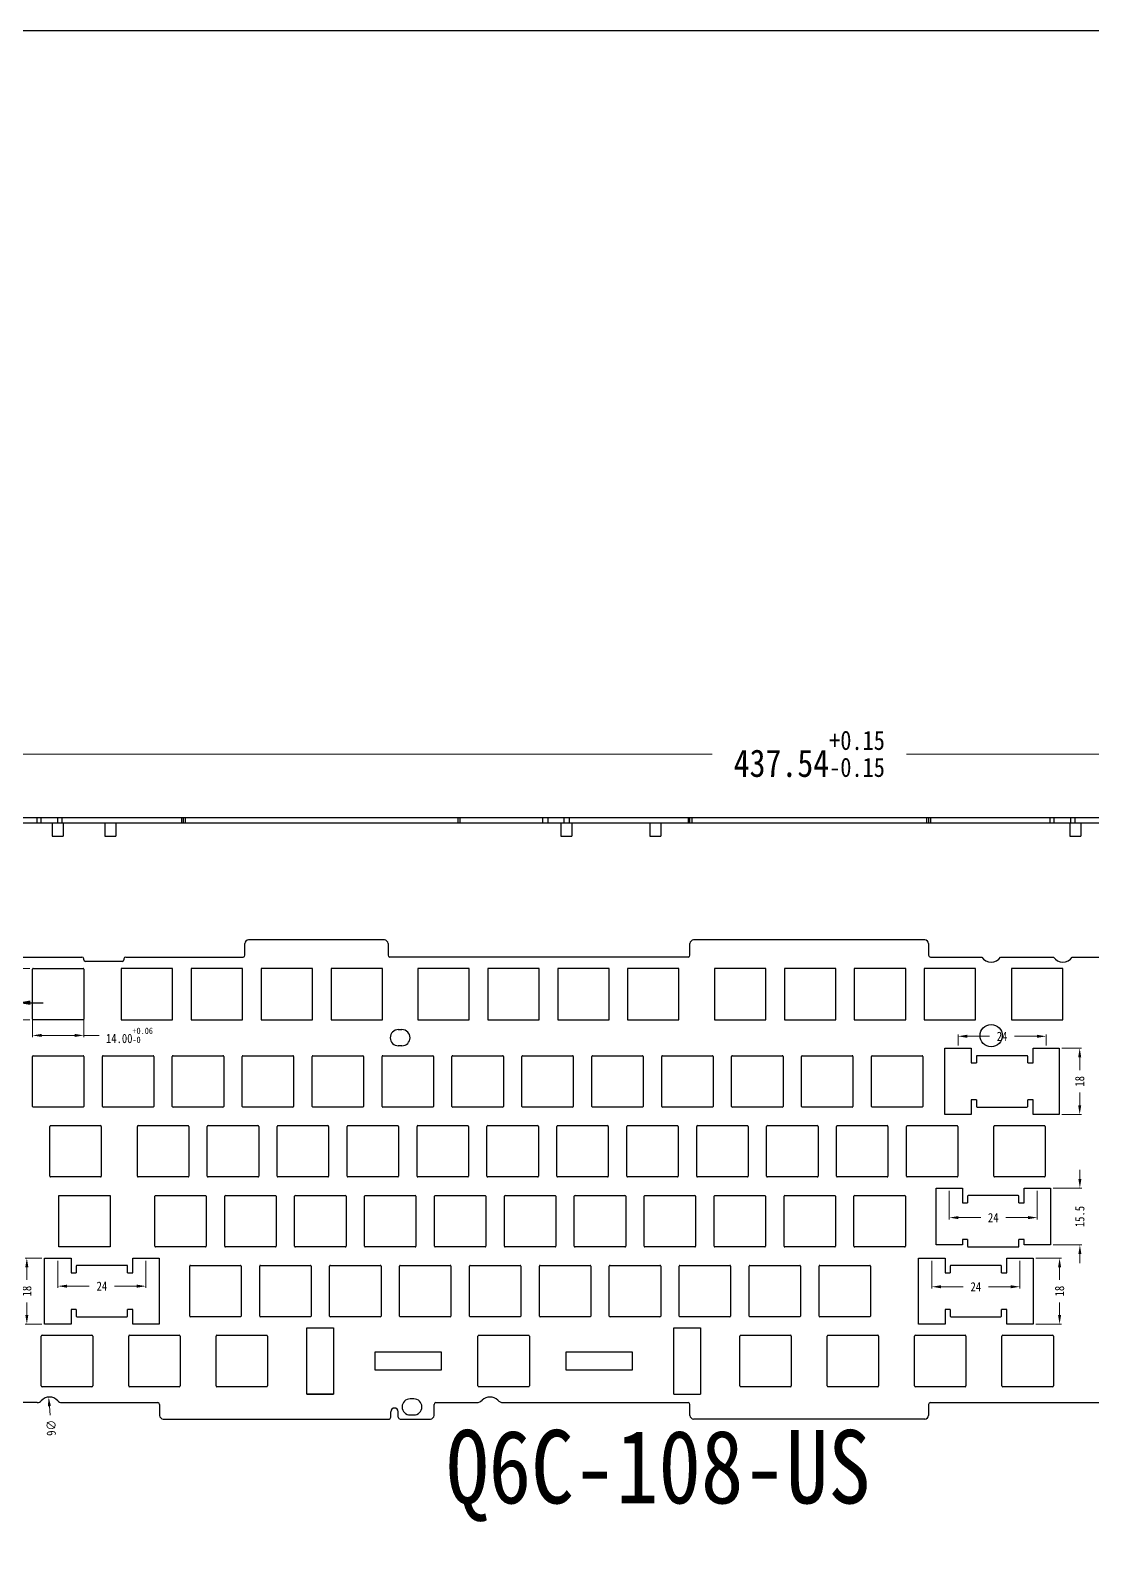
# Model space of a CAD drawing. Header units: millimetres. Extents: x 2158 to 4802, y -120 to 609.
# Drawn here: x 3697 to 3986.1, y 195.3 to 609 of the extents above; entities that cross this region are included whole.
import ezdxf

# ---------------------------------------------------------------- set-up
doc = ezdxf.new("R2010")
doc.units = ezdxf.units.MM
doc.header["$LTSCALE"] = 30.734
doc.header["$PDMODE"] = 3
doc.header["$PDSIZE"] = 8
doc.layers.get('0').update_dxf_attribs({"linetype": 'CONTINUOUS'})
doc.layers.get('Defpoints').update_dxf_attribs({"linetype": 'CONTINUOUS'})
doc.styles.get("Standard").update_dxf_attribs({"font": 'txt', "width": 0.85})
doc.dimstyles.get("Standard").update_dxf_attribs({"dimtxt": 3.5, "dimasz": 3.5, "dimexe": 0.18, "dimexo": 0.0625, "dimgap": 0.09, "dimtad": 1, "dimdsep": 46, "dimtxsty": 'STANDARD', "dimcen": 0.09, "dimadec": 0, "dimazin": 0, "dimtol": 1, "dimtp": 0.01, "dimtm": 0.01, "dimtfac": 1, "dimtofl": 0, "dimtmove": 0, "dimatfit": 3, "dimfxl": 1, "dimtolj": 1, "dimarcsym": 0})
doc.dimstyles.new('YanXiu', dxfattribs={"dimscale": 2.5, "dimtxt": 3, "dimasz": 2, "dimexe": 0.66, "dimexo": 0.66, "dimgap": 0.66, "dimtad": 0, "dimdsep": 46, "dimtxsty": 'STANDARD', "dimcen": 0, "dimclrd": 3, "dimclre": 6, "dimclrt": 3, "dimazin": 2, "dimtm": 1e-09, "dimtfac": 1, "dimtofl": 0, "dimtmove": 0, "dimatfit": 3, "dimfxl": 1, "dimlwd": 5, "dimlwe": 5, "dimarcsym": 0})

# ---------------------------------------------------------------- blocks, each defined once
blk = doc.blocks.new('*D375')
at = {"color": 3, "lineweight": 5}
for p, q in [((3690.43, 395.33), (3690.43, 412.34)), ((3692.93, 411.84), (3882.74, 411.84)), ((4125.47, 411.84), (3935.66, 411.84)), ((4127.97, 395.33), (4127.97, 412.34))]:
    blk.add_line(p, q, dxfattribs=at)
at = {"color": 3}
for points in [[(3692.93, 412.25), (3692.93, 411.42), (3690.43, 411.84)], [(4125.47, 412.25), (4125.47, 411.42), (4127.97, 411.84)]]:
    blk.add_solid(points, dxfattribs=at)
at = {"layer": 'Defpoints', "color": 0}
for p in [(4127.97, 411.84), (3690.43, 394.58), (4127.97, 394.58)]:
    blk.add_point(p, dxfattribs=at)
at = {"color": 3, "insert": (3909.2, 411.84), "char_height": 7.5, "attachment_point": 5}
blk.add_mtext('437.54{\\H0.7x;\\S+0.15^ -0.15;}', dxfattribs=at)
blk = doc.blocks.new('*D392')
at = {"color": 3, "lineweight": 5}
for p, q in [((3949.73, 332.4), (3949.73, 335.42)), ((3973.73, 332.4), (3973.73, 335.42)), ((3952.23, 334.92), (3958.31, 334.92)), ((3971.23, 334.92), (3965.15, 334.92))]:
    blk.add_line(p, q, dxfattribs=at)
at = {"color": 3}
for points in [[(3952.23, 335.34), (3952.23, 334.5), (3949.73, 334.92)], [(3971.23, 335.34), (3971.23, 334.5), (3973.73, 334.92)]]:
    blk.add_solid(points, dxfattribs=at)
at = {"layer": 'Defpoints', "color": 0}
for p in [(3949.73, 331.65), (3973.73, 334.92), (3973.73, 331.65)]:
    blk.add_point(p, dxfattribs=at)
at = {"color": 3, "insert": (3961.73, 334.92), "char_height": 2.5, "attachment_point": 5}
blk.add_mtext('24', dxfattribs=at)
blk = doc.blocks.new('*D393')
at = {"color": 3, "lineweight": 5}
for p, q in [((3978.05, 331.65), (3983.38, 331.65)), ((3982.88, 329.15), (3982.88, 325.71)), ((3982.88, 316.15), (3982.88, 319.58)), ((3978.05, 313.65), (3983.38, 313.65))]:
    blk.add_line(p, q, dxfattribs=at)
at = {"color": 3}
for points in [[(3982.46, 329.15), (3983.3, 329.15), (3982.88, 331.65)], [(3982.46, 316.15), (3983.3, 316.15), (3982.88, 313.65)]]:
    blk.add_solid(points, dxfattribs=at)
at = {"layer": 'Defpoints', "color": 0}
for p in [(3977.3, 331.65), (3977.3, 313.65), (3982.88, 313.65)]:
    blk.add_point(p, dxfattribs=at)
at = {"color": 3, "insert": (3982.88, 322.65), "char_height": 2.5, "attachment_point": 5, "rotation": 90}
blk.add_mtext('18', dxfattribs=at)
blk = doc.blocks.new('*D394')
at = {"color": 3, "lineweight": 5}
for p, q in [((3982.93, 296.05), (3982.93, 298.55)), ((3975.68, 293.55), (3983.43, 293.55)), ((3975.68, 278.05), (3983.43, 278.05)), ((3982.93, 275.55), (3982.93, 273.05))]:
    blk.add_line(p, q, dxfattribs=at)
at = {"color": 3}
for points in [[(3982.52, 296.05), (3983.35, 296.05), (3982.93, 293.55)], [(3982.52, 275.55), (3983.35, 275.55), (3982.93, 278.05)]]:
    blk.add_solid(points, dxfattribs=at)
at = {"layer": 'Defpoints', "color": 0}
for p in [(3974.93, 293.55), (3974.93, 278.05), (3982.93, 278.05)]:
    blk.add_point(p, dxfattribs=at)
at = {"color": 3, "insert": (3982.93, 285.8), "char_height": 2.5, "attachment_point": 5, "rotation": 90}
blk.add_mtext('15.5', dxfattribs=at)
blk = doc.blocks.new('*D395')
at = {"color": 3, "lineweight": 5}
for p, q in [((3947.33, 292.8), (3947.33, 285.01)), ((3971.33, 292.8), (3971.33, 285.01)), ((3949.83, 285.51), (3955.91, 285.51)), ((3968.83, 285.51), (3962.75, 285.51))]:
    blk.add_line(p, q, dxfattribs=at)
at = {"color": 3}
for points in [[(3949.83, 285.92), (3949.83, 285.09), (3947.33, 285.51)], [(3968.83, 285.92), (3968.83, 285.09), (3971.33, 285.51)]]:
    blk.add_solid(points, dxfattribs=at)
at = {"layer": 'Defpoints', "color": 0}
for p in [(3947.33, 293.55), (3971.33, 293.55), (3971.33, 285.51)]:
    blk.add_point(p, dxfattribs=at)
at = {"color": 3, "insert": (3959.33, 285.51), "char_height": 2.5, "attachment_point": 5}
blk.add_mtext('24', dxfattribs=at)
blk = doc.blocks.new('*D396')
at = {"color": 3, "lineweight": 5}
for p, q in [((3942.58, 273.73), (3942.58, 266.17)), ((3966.58, 273.73), (3966.58, 266.17)), ((3945.08, 266.67), (3951.16, 266.67)), ((3964.08, 266.67), (3958, 266.67))]:
    blk.add_line(p, q, dxfattribs=at)
at = {"color": 3}
for points in [[(3945.08, 267.09), (3945.08, 266.25), (3942.58, 266.67)], [(3964.08, 267.09), (3964.08, 266.25), (3966.58, 266.67)]]:
    blk.add_solid(points, dxfattribs=at)
at = {"layer": 'Defpoints', "color": 0}
for p in [(3942.58, 274.48), (3966.58, 274.48), (3966.58, 266.67)]:
    blk.add_point(p, dxfattribs=at)
at = {"color": 3, "insert": (3954.58, 266.67), "char_height": 2.5, "attachment_point": 5}
blk.add_mtext('24', dxfattribs=at)
blk = doc.blocks.new('*D397')
at = {"color": 3, "lineweight": 5}
for p, q in [((3970.93, 274.48), (3977.9, 274.48)), ((3977.4, 271.98), (3977.4, 268.55)), ((3977.4, 258.98), (3977.4, 262.41)), ((3970.93, 256.48), (3977.9, 256.48))]:
    blk.add_line(p, q, dxfattribs=at)
at = {"color": 3}
for points in [[(3976.98, 271.98), (3977.82, 271.98), (3977.4, 274.48)], [(3976.98, 258.98), (3977.82, 258.98), (3977.4, 256.48)]]:
    blk.add_solid(points, dxfattribs=at)
at = {"layer": 'Defpoints', "color": 0}
for p in [(3970.18, 274.48), (3970.18, 256.48), (3977.4, 256.48)]:
    blk.add_point(p, dxfattribs=at)
at = {"color": 3, "insert": (3977.4, 265.48), "char_height": 2.5, "attachment_point": 5, "rotation": 90}
blk.add_mtext('18', dxfattribs=at)
blk = doc.blocks.new('*D398')
at = {"color": 3, "lineweight": 5}
for p, q in [((3704.46, 273.73), (3704.46, 266.33)), ((3728.46, 273.73), (3728.46, 266.33)), ((3706.96, 266.83), (3713.04, 266.83)), ((3725.96, 266.83), (3719.88, 266.83))]:
    blk.add_line(p, q, dxfattribs=at)
at = {"color": 3}
for points in [[(3706.96, 267.24), (3706.96, 266.41), (3704.46, 266.83)], [(3725.96, 267.24), (3725.96, 266.41), (3728.46, 266.83)]]:
    blk.add_solid(points, dxfattribs=at)
at = {"layer": 'Defpoints', "color": 0}
for p in [(3704.46, 274.48), (3728.46, 274.48), (3728.46, 266.83)]:
    blk.add_point(p, dxfattribs=at)
at = {"color": 3, "insert": (3716.46, 266.83), "char_height": 2.5, "attachment_point": 5}
blk.add_mtext('24', dxfattribs=at)
blk = doc.blocks.new('*D399')
at = {"color": 3, "lineweight": 5}
for p, q in [((3700.11, 274.48), (3695.52, 274.48)), ((3696.02, 271.98), (3696.02, 268.55)), ((3696.02, 258.98), (3696.02, 262.41)), ((3700.11, 256.48), (3695.52, 256.48))]:
    blk.add_line(p, q, dxfattribs=at)
at = {"color": 3}
for points in [[(3695.6, 271.98), (3696.43, 271.98), (3696.02, 274.48)], [(3695.6, 258.98), (3696.43, 258.98), (3696.02, 256.48)]]:
    blk.add_solid(points, dxfattribs=at)
at = {"layer": 'Defpoints', "color": 0}
for p in [(3700.86, 274.48), (3696.02, 256.48), (3700.86, 256.48)]:
    blk.add_point(p, dxfattribs=at)
at = {"color": 3, "insert": (3696.02, 265.48), "char_height": 2.5, "attachment_point": 5, "rotation": 90}
blk.add_mtext('18', dxfattribs=at)
blk = doc.blocks.new('*D338')
at = {"color": 3, "lineweight": 5}
for p, q in [((3697.56, 342.65), (3697.56, 334.66)), ((3711.56, 342.65), (3711.56, 334.66)), ((3700.06, 335.16), (3709.06, 335.16)), ((3711.56, 335.16), (3715.69, 335.16))]:
    blk.add_line(p, q, dxfattribs=at)
at = {"color": 3}
for points in [[(3700.06, 335.58), (3700.06, 334.74), (3697.56, 335.16)], [(3709.06, 335.58), (3709.06, 334.74), (3711.56, 335.16)]]:
    blk.add_solid(points, dxfattribs=at)
at = {"layer": 'Defpoints', "color": 0}
for p in [(3697.56, 343.4), (3711.56, 343.4), (3711.56, 335.16)]:
    blk.add_point(p, dxfattribs=at)
at = {"color": 3, "insert": (3723.97, 335.16), "char_height": 2.5, "attachment_point": 5}
blk.add_mtext('14.00{\\H0.7x;\\S+0.06^ -0;}', dxfattribs=at)
blk = doc.blocks.new('*D339')
at = {"color": 3, "lineweight": 5}
for p, q in [((3696.81, 353.43), (3677.59, 353.43)), ((3678.09, 350.93), (3678.09, 341.93)), ((3696.81, 339.43), (3677.59, 339.43)), ((3678.09, 339.43), (3678.09, 336.93))]:
    blk.add_line(p, q, dxfattribs=at)
at = {"color": 3}
for points in [[(3677.67, 350.93), (3678.5, 350.93), (3678.09, 353.43)], [(3677.67, 341.93), (3678.5, 341.93), (3678.09, 339.43)]]:
    blk.add_solid(points, dxfattribs=at)
at = {"layer": 'Defpoints', "color": 0}
for p in [(3697.56, 353.43), (3678.09, 339.43), (3697.56, 339.43)]:
    blk.add_point(p, dxfattribs=at)
at = {"color": 3, "insert": (3678.09, 328.66), "char_height": 2.5, "attachment_point": 5, "rotation": 90}
blk.add_mtext('14.00{\\H0.7x;\\S+0.06^ -0;}', dxfattribs=at)
blk = doc.blocks.new('*D402')
at = {"color": 3, "lineweight": 5}
blk.add_line((3702.34, 231.63), (3702.16, 234.12), dxfattribs=at)
at = {"color": 3}
blk.add_solid([(3702.57, 234.15), (3701.74, 234.09), (3701.97, 236.61)], dxfattribs=at)
at = {"layer": 'Defpoints', "color": 0}
for p in [(3701.97, 236.61), (3702.42, 230.63)]:
    blk.add_point(p, dxfattribs=at)
at = {"color": 3, "insert": (3702.6, 228.22), "char_height": 2.5, "attachment_point": 5, "rotation": 274.271}
blk.add_mtext('∅6', dxfattribs=at)
blk = doc.blocks.new('*D411')
at = {"color": 0, "lineweight": -2}
for p, q in [((3690.43, 331.64), (3690.43, 354.13)), ((3693.43, 333.14), (3693.43, 354.13)), ((3686.93, 344.07), (3683.43, 344.07)), ((3696.93, 344.07), (3700.43, 344.07))]:
    blk.add_line(p, q, dxfattribs=at)
at = {"color": 0}
for points in [[(3686.93, 344.66), (3686.93, 343.49), (3690.43, 344.07)], [(3696.93, 344.66), (3696.93, 343.49), (3693.43, 344.07)]]:
    blk.add_solid(points, dxfattribs=at)
at = {"layer": 'Defpoints', "color": 0}
for p in [(3690.43, 344.07), (3690.43, 328.14), (3693.43, 329.64)]:
    blk.add_point(p, dxfattribs=at)
at = {"color": 0, "insert": (3668.96, 344.07), "char_height": 3.5, "attachment_point": 5}
blk.add_mtext('\\A1;3.0000±0.0100', dxfattribs=at)

msp = doc.modelspace()

# ---------------------------------------------------------------- linework, layer by layer
at = {"color": 7, "linetype": 'Continuous'}
for p, q in [((3690.42713, 394.57563), (4127.96783, 394.57563)), ((3690.42713, 393.07563), (4127.96783, 393.07563)), ((3698.83901, 393.07563), (3698.83901, 394.57563)), ((3699.957, 393.07563), (3699.957, 394.57563)), ((3702.92713, 393.07563), (3702.92713, 389.47563)), ((3704.42896, 393.07563), (3704.42896, 394.57563)), ((3705.54695, 394.57563), (3705.54695, 393.07563)), ((3705.92713, 393.07563), (3705.92713, 389.47563)), ((3717.22298, 393.07563), (3717.22298, 389.47563)), ((3720.22298, 393.07563), (3720.22298, 389.47563)), ((3738.19298, 394.57563), (3738.19298, 393.07563)), ((3738.69298, 393.07563), (3738.69298, 394.57563)), ((3739.19298, 394.57563), (3739.19298, 393.07563)), ((3813.45798, 394.57563), (3813.45798, 393.07563)), ((3813.95798, 394.57563), (3813.95798, 393.07563)), ((3836.62241, 393.07563), (3836.62241, 394.57563)), ((3838.05064, 393.07563), (3838.05064, 394.57563)), ((3841.53756, 393.07563), (3841.53756, 389.47563)), ((3842.33532, 394.57563), (3842.33532, 393.07563)), ((3843.76355, 394.57563), (3843.76355, 393.07563)), ((3844.53756, 393.07563), (3844.53756, 389.47563)), ((3865.77713, 393.07563), (3865.77713, 389.47563)), ((3868.77713, 393.07563), (3868.77713, 389.47563)), ((3876.19581, 394.57563), (3876.19581, 393.07563)), ((3876.69581, 393.07563), (3876.69581, 394.57563)), ((3877.19581, 394.57563), (3877.19581, 393.07563)), ((3941.19581, 393.07563), (3941.19581, 394.57563)), ((3941.69581, 394.57563), (3941.69581, 393.07563)), ((3942.19581, 394.57563), (3942.19581, 393.07563)), ((3974.84468, 393.07563), (3974.84468, 394.57563)), ((3975.96267, 393.07563), (3975.96267, 394.57563)), ((3980.14798, 393.07563), (3980.14798, 389.47563)), ((3980.43463, 393.07563), (3980.43463, 394.57563)), ((3981.55262, 394.57563), (3981.55262, 393.07563)), ((3983.14798, 393.07563), (3983.14798, 389.47563)), ((3702.92713, 389.47563), (3705.92713, 389.47563)), ((3717.22298, 389.47563), (3720.22298, 389.47563)), ((3841.53756, 389.47563), (3844.53756, 389.47563)), ((3865.77713, 389.47563), (3868.77713, 389.47563)), ((3980.14798, 389.47563), (3983.14798, 389.47563)), ((3755.43298, 357.00946), (3755.43298, 360.16619)), ((3793.43298, 361.16619), (3756.43298, 361.16619)), ((3794.43298, 360.16619), (3794.43298, 357.00946)), ((3876.69581, 357.00946), (3876.69581, 360.16619)), ((3940.69581, 361.16619), (3877.69581, 361.16619)), ((3941.69581, 360.16619), (3941.69581, 357.00946)), ((3694.92713, 356.50946), (3711.02829, 356.50946)), ((3711.52829, 355.79224), (3711.52829, 356.00946)), ((3722.46829, 356.00946), (3722.46829, 355.79224)), ((3722.96829, 356.50946), (3754.93298, 356.50946)), ((3876.19581, 356.50946), (3794.93298, 356.50946)), ((3942.19581, 356.50946), (3956.18919, 356.50946)), ((3961.3142, 356.50946), (3975.76646, 356.50946)), ((3980.81693, 356.50946), (4014.20031, 356.50946)), ((3697.55798, 339.62909), (3697.55798, 353.22909)), ((3697.75798, 353.42909), (3711.35798, 353.42909)), ((3711.55798, 353.22909), (3711.55798, 339.62909)), ((3721.96829, 355.29224), (3712.02829, 355.29224)), ((3721.74498, 353.42909), (3721.74498, 339.42909)), ((3735.74498, 353.42909), (3721.74498, 353.42909)), ((3735.74498, 339.42909), (3735.74498, 353.42909)), ((3740.79498, 353.42909), (3740.79498, 339.42909)), ((3754.79498, 353.42909), (3740.79498, 353.42909)), ((3754.79498, 339.42909), (3754.79498, 353.42909)), ((3759.84498, 353.42909), (3759.84498, 339.42909)), ((3773.84498, 353.42909), (3759.84498, 353.42909)), ((3773.84498, 339.42909), (3773.84498, 353.42909)), ((3778.89498, 353.42909), (3778.89498, 339.42909)), ((3792.89498, 353.42909), (3778.89498, 353.42909)), ((3792.89498, 339.42909), (3792.89498, 353.42909)), ((3802.55498, 353.42909), (3802.55498, 339.42909)), ((3816.55498, 353.42909), (3802.55498, 353.42909)), ((3816.55498, 339.42909), (3816.55498, 353.42909)), ((3821.60498, 353.42909), (3821.60498, 339.42909)), ((3835.60498, 353.42909), (3821.60498, 353.42909)), ((3835.60498, 339.42909), (3835.60498, 353.42909)), ((3840.65498, 353.42909), (3840.65498, 339.42909)), ((3854.65498, 353.42909), (3840.65498, 353.42909)), ((3854.65498, 339.42909), (3854.65498, 353.42909)), ((3859.70498, 353.42909), (3859.70498, 339.42909)), ((3873.70498, 353.42909), (3859.70498, 353.42909)), ((3873.70498, 339.42909), (3873.70498, 353.42909)), ((3883.36498, 353.42909), (3883.36498, 339.42909)), ((3897.36498, 353.42909), (3883.36498, 353.42909)), ((3897.36498, 339.42909), (3897.36498, 353.42909)), ((3902.41498, 353.42909), (3902.41498, 339.42909)), ((3916.41498, 353.42909), (3902.41498, 353.42909)), ((3916.41498, 339.42909), (3916.41498, 353.42909)), ((3921.46498, 353.42909), (3921.46498, 339.42909)), ((3935.46498, 353.42909), (3921.46498, 353.42909)), ((3935.46498, 339.42909), (3935.46498, 353.42909)), ((3940.51498, 353.42909), (3940.51498, 339.42909)), ((3954.51498, 353.42909), (3940.51498, 353.42909)), ((3954.51498, 339.42909), (3954.51498, 353.42909)), ((3964.30298, 353.42909), (3964.30298, 339.42909)), ((3978.30298, 353.42909), (3964.30298, 353.42909)), ((3978.30298, 339.42909), (3978.30298, 353.42909)), ((3711.35798, 339.42909), (3697.75798, 339.42909)), ((3721.74498, 339.42909), (3735.74498, 339.42909)), ((3740.79498, 339.42909), (3754.79498, 339.42909)), ((3759.84498, 339.42909), (3773.84498, 339.42909)), ((3778.89498, 339.42909), (3792.89498, 339.42909)), ((3802.55498, 339.42909), (3816.55498, 339.42909)), ((3821.60498, 339.42909), (3835.60498, 339.42909)), ((3840.65498, 339.42909), (3854.65498, 339.42909)), ((3859.70498, 339.42909), (3873.70498, 339.42909)), ((3883.36498, 339.42909), (3897.36498, 339.42909)), ((3902.41498, 339.42909), (3916.41498, 339.42909)), ((3921.46498, 339.42909), (3935.46498, 339.42909)), ((3940.51498, 339.42909), (3954.51498, 339.42909)), ((3964.30298, 339.42909), (3978.30298, 339.42909)), ((3797.22498, 336.72909), (3798.22498, 336.72909)), ((3798.22498, 332.32909), (3797.22498, 332.32909)), ((3946.13298, 313.64574), (3946.13298, 331.64574)), ((3946.13298, 331.64574), (3953.33298, 331.64574)), ((3953.33298, 331.64574), (3953.33298, 327.64574)), ((3970.16134, 331.64574), (3977.30462, 331.64574)), ((3970.16134, 327.64574), (3970.16134, 331.64574)), ((3977.30462, 331.64574), (3977.30462, 313.64574)), ((3697.55298, 315.83074), (3697.55298, 329.43074)), ((3697.75298, 329.63074), (3711.35298, 329.63074)), ((3711.55298, 329.43074), (3711.55298, 315.83074)), ((3716.60298, 315.83074), (3716.60298, 329.43074)), ((3716.80298, 329.63074), (3730.40298, 329.63074)), ((3730.60298, 329.43074), (3730.60298, 315.83074)), ((3735.65298, 315.83074), (3735.65298, 329.43074)), ((3735.85298, 329.63074), (3749.45298, 329.63074)), ((3749.65298, 329.43074), (3749.65298, 315.83074)), ((3754.70298, 315.83074), (3754.70298, 329.43074)), ((3754.90298, 329.63074), (3768.50298, 329.63074)), ((3768.70298, 329.43074), (3768.70298, 315.83074)), ((3773.75298, 315.83074), (3773.75298, 329.43074)), ((3773.95298, 329.63074), (3787.55298, 329.63074)), ((3787.75298, 329.43074), (3787.75298, 315.83074)), ((3792.80298, 315.83074), (3792.80298, 329.43074)), ((3793.00298, 329.63074), (3806.60298, 329.63074)), ((3806.80298, 329.43074), (3806.80298, 315.83074)), ((3811.85298, 315.83074), (3811.85298, 329.43074)), ((3812.05298, 329.63074), (3825.65298, 329.63074)), ((3825.85298, 329.43074), (3825.85298, 315.83074)), ((3830.90298, 315.83074), (3830.90298, 329.43074)), ((3831.10298, 329.63074), (3844.70298, 329.63074)), ((3844.90298, 329.43074), (3844.90298, 315.83074)), ((3849.95298, 315.83074), (3849.95298, 329.43074)), ((3850.15298, 329.63074), (3863.75298, 329.63074)), ((3863.95298, 329.43074), (3863.95298, 315.83074)), ((3869.00298, 315.83074), (3869.00298, 329.43074)), ((3869.20298, 329.63074), (3882.80298, 329.63074)), ((3883.00298, 329.43074), (3883.00298, 315.83074)), ((3888.05298, 315.83074), (3888.05298, 329.43074)), ((3888.25298, 329.63074), (3901.85298, 329.63074)), ((3902.05298, 329.43074), (3902.05298, 315.83074)), ((3907.10298, 315.83074), (3907.10298, 329.43074)), ((3907.30298, 329.63074), (3920.90298, 329.63074)), ((3921.10298, 329.43074), (3921.10298, 315.83074)), ((3926.15298, 315.83074), (3926.15298, 329.43074)), ((3926.35298, 329.63074), (3939.95298, 329.63074)), ((3940.15298, 329.43074), (3940.15298, 315.83074)), ((3953.33298, 327.64574), (3954.74798, 327.64574)), ((3954.74798, 329.43074), (3954.74798, 327.64574)), ((3968.51798, 329.63074), (3954.94798, 329.63074)), ((3968.71798, 327.64574), (3968.71798, 329.43074)), ((3968.71798, 327.64574), (3970.16134, 327.64574)), ((3711.35298, 315.63074), (3697.75298, 315.63074)), ((3730.40298, 315.63074), (3716.80298, 315.63074)), ((3749.45298, 315.63074), (3735.85298, 315.63074)), ((3768.50298, 315.63074), (3754.90298, 315.63074)), ((3787.55298, 315.63074), (3773.95298, 315.63074)), ((3806.60298, 315.63074), (3793.00298, 315.63074)), ((3825.65298, 315.63074), (3812.05298, 315.63074)), ((3844.70298, 315.63074), (3831.10298, 315.63074)), ((3863.75298, 315.63074), (3850.15298, 315.63074)), ((3882.80298, 315.63074), (3869.20298, 315.63074)), ((3901.85298, 315.63074), (3888.25298, 315.63074)), ((3920.90298, 315.63074), (3907.30298, 315.63074)), ((3939.95298, 315.63074), (3926.35298, 315.63074)), ((3954.74798, 317.64574), (3953.33298, 317.64574)), ((3953.33298, 317.64574), (3953.33298, 313.64574)), ((3954.74798, 317.64574), (3954.74798, 315.83074)), ((3954.94798, 315.63074), (3968.51798, 315.63074)), ((3970.16134, 317.64574), (3968.71798, 317.64574)), ((3968.71798, 315.83074), (3968.71798, 317.64574)), ((3970.16134, 313.64574), (3970.16134, 317.64574)), ((3702.30298, 296.78074), (3702.30298, 310.38074)), ((3702.50298, 310.58074), (3716.10298, 310.58074)), ((3716.30298, 310.38074), (3716.30298, 296.78074)), ((3726.13298, 296.78074), (3726.13298, 310.38074)), ((3726.33298, 310.58074), (3739.93298, 310.58074)), ((3740.13298, 310.38074), (3740.13298, 296.78074)), ((3745.18298, 296.78074), (3745.18298, 310.38074)), ((3745.38298, 310.58074), (3758.98298, 310.58074)), ((3759.18298, 310.38074), (3759.18298, 296.78074)), ((3764.23298, 296.78074), (3764.23298, 310.38074)), ((3764.43298, 310.58074), (3778.03298, 310.58074)), ((3778.23298, 310.38074), (3778.23298, 296.78074)), ((3783.28298, 296.78074), (3783.28298, 310.38074)), ((3783.48298, 310.58074), (3797.08298, 310.58074)), ((3797.28298, 310.38074), (3797.28298, 296.78074)), ((3802.33298, 296.78074), (3802.33298, 310.38074)), ((3802.53298, 310.58074), (3816.13298, 310.58074)), ((3816.33298, 310.38074), (3816.33298, 296.78074)), ((3821.38298, 296.78074), (3821.38298, 310.38074)), ((3821.58298, 310.58074), (3835.18298, 310.58074)), ((3835.38298, 310.38074), (3835.38298, 296.78074)), ((3840.43298, 296.78074), (3840.43298, 310.38074)), ((3840.63298, 310.58074), (3854.23298, 310.58074)), ((3854.43298, 310.38074), (3854.43298, 296.78074)), ((3859.48298, 296.78074), (3859.48298, 310.38074)), ((3859.68298, 310.58074), (3873.28298, 310.58074)), ((3873.48298, 310.38074), (3873.48298, 296.78074)), ((3878.53298, 296.78074), (3878.53298, 310.38074)), ((3878.73298, 310.58074), (3892.33298, 310.58074)), ((3892.53298, 310.38074), (3892.53298, 296.78074)), ((3897.58298, 296.78074), (3897.58298, 310.38074)), ((3897.78298, 310.58074), (3911.38298, 310.58074)), ((3911.58298, 310.38074), (3911.58298, 296.78074)), ((3916.63298, 296.78074), (3916.63298, 310.38074)), ((3916.83298, 310.58074), (3930.43298, 310.58074)), ((3930.63298, 310.38074), (3930.63298, 296.78074)), ((3935.68298, 296.78074), (3935.68298, 310.38074)), ((3935.88298, 310.58074), (3949.48298, 310.58074)), ((3953.33298, 313.64574), (3946.13298, 313.64574)), ((3949.68298, 310.38074), (3949.68298, 296.78074)), ((3959.48298, 296.78074), (3959.48298, 310.38074)), ((3959.68298, 310.58074), (3973.28298, 310.58074)), ((3977.30462, 313.64574), (3970.16134, 313.64574)), ((3973.48298, 310.38074), (3973.48298, 296.78074)), ((3716.10298, 296.58074), (3702.50298, 296.58074)), ((3739.93298, 296.58074), (3726.33298, 296.58074)), ((3758.98298, 296.58074), (3745.38298, 296.58074)), ((3778.03298, 296.58074), (3764.43298, 296.58074)), ((3797.08298, 296.58074), (3783.48298, 296.58074)), ((3816.13298, 296.58074), (3802.53298, 296.58074)), ((3835.18298, 296.58074), (3821.58298, 296.58074)), ((3854.23298, 296.58074), (3840.63298, 296.58074)), ((3873.28298, 296.58074), (3859.68298, 296.58074)), ((3892.33298, 296.58074), (3878.73298, 296.58074)), ((3911.38298, 296.58074), (3897.78298, 296.58074)), ((3930.43298, 296.58074), (3916.83298, 296.58074)), ((3949.48298, 296.58074), (3935.88298, 296.58074)), ((3973.28298, 296.58074), (3959.68298, 296.58074)), ((3704.69298, 277.53074), (3704.69298, 291.53074)), ((3704.69298, 291.53074), (3718.69298, 291.53074)), ((3718.69298, 291.53074), (3718.69298, 277.53074)), ((3730.88298, 277.73074), (3730.88298, 291.33074)), ((3731.08298, 291.53074), (3744.68298, 291.53074)), ((3744.88298, 291.33074), (3744.88298, 277.73074)), ((3749.93298, 277.73074), (3749.93298, 291.33074)), ((3750.13298, 291.53074), (3763.73298, 291.53074)), ((3763.93298, 291.33074), (3763.93298, 277.73074)), ((3768.98298, 277.73074), (3768.98298, 291.33074)), ((3769.18298, 291.53074), (3782.78298, 291.53074)), ((3782.98298, 291.33074), (3782.98298, 277.73074)), ((3788.03298, 277.73074), (3788.03298, 291.33074)), ((3788.23298, 291.53074), (3801.83298, 291.53074)), ((3802.03298, 291.33074), (3802.03298, 277.73074)), ((3807.08298, 277.73074), (3807.08298, 291.33074)), ((3807.28298, 291.53074), (3820.88298, 291.53074)), ((3821.08298, 291.33074), (3821.08298, 277.73074)), ((3826.13298, 277.73074), (3826.13298, 291.33074)), ((3826.33298, 291.53074), (3839.93298, 291.53074)), ((3840.13298, 291.33074), (3840.13298, 277.73074)), ((3845.18298, 277.73074), (3845.18298, 291.33074)), ((3845.38298, 291.53074), (3858.98298, 291.53074)), ((3859.18298, 291.33074), (3859.18298, 277.73074)), ((3864.23298, 277.73074), (3864.23298, 291.33074)), ((3864.43298, 291.53074), (3878.03298, 291.53074)), ((3878.23298, 291.33074), (3878.23298, 277.73074)), ((3883.28298, 277.73074), (3883.28298, 291.33074)), ((3883.48298, 291.53074), (3897.08298, 291.53074)), ((3897.28298, 291.33074), (3897.28298, 277.73074)), ((3902.33298, 277.73074), (3902.33298, 291.33074)), ((3902.53298, 291.53074), (3916.13298, 291.53074)), ((3916.33298, 291.33074), (3916.33298, 277.73074)), ((3921.38298, 277.73074), (3921.38298, 291.33074)), ((3921.58298, 291.53074), (3935.18298, 291.53074)), ((3935.38298, 291.33074), (3935.38298, 277.73074)), ((3943.73298, 293.54574), (3950.93298, 293.54574)), ((3943.73298, 278.04574), (3943.73298, 293.54574)), ((3950.93298, 293.54574), (3950.93298, 289.54574)), ((3952.33298, 291.33074), (3952.33298, 289.54574)), ((3966.13298, 291.53074), (3952.53298, 291.53074)), ((3966.33298, 289.54574), (3966.33298, 291.33074)), ((3967.73298, 293.54574), (3974.93298, 293.54574)), ((3967.73298, 289.54574), (3967.73298, 293.54574)), ((3974.93298, 293.54574), (3974.93298, 278.04574)), ((3950.93298, 289.54574), (3952.33298, 289.54574)), ((3966.33298, 289.54574), (3967.73298, 289.54574)), ((3718.69298, 277.53074), (3704.69298, 277.53074)), ((3744.68298, 277.53074), (3731.08298, 277.53074)), ((3763.73298, 277.53074), (3750.13298, 277.53074)), ((3782.78298, 277.53074), (3769.18298, 277.53074)), ((3801.83298, 277.53074), (3788.23298, 277.53074)), ((3820.88298, 277.53074), (3807.28298, 277.53074)), ((3839.93298, 277.53074), (3826.33298, 277.53074)), ((3858.98298, 277.53074), (3845.38298, 277.53074)), ((3878.03298, 277.53074), (3864.43298, 277.53074)), ((3897.08298, 277.53074), (3883.48298, 277.53074)), ((3916.13298, 277.53074), (3902.53298, 277.53074)), ((3935.18298, 277.53074), (3921.58298, 277.53074)), ((3950.93298, 278.04574), (3943.73298, 278.04574)), ((3952.33298, 279.54574), (3950.93298, 279.54574)), ((3950.93298, 279.54574), (3950.93298, 278.04574)), ((3952.33298, 279.54574), (3952.33298, 277.73074)), ((3952.53298, 277.53074), (3966.13298, 277.53074)), ((3967.73298, 279.54574), (3966.33298, 279.54574)), ((3966.33298, 277.73074), (3966.33298, 279.54574)), ((3967.73298, 278.04574), (3967.73298, 279.54574)), ((3974.93298, 278.04574), (3967.73298, 278.04574)), ((3700.86298, 256.48074), (3700.86298, 274.48074)), ((3700.86298, 274.48074), (3708.06298, 274.48074)), ((3708.06298, 274.48074), (3708.06298, 270.48074)), ((3724.86298, 270.48074), (3724.86298, 274.48074)), ((3724.86298, 274.48074), (3732.06298, 274.48074)), ((3732.06298, 274.48074), (3732.06298, 256.48074)), ((3938.98298, 274.48074), (3946.18298, 274.48074)), ((3938.98298, 256.48074), (3938.98298, 274.48074)), ((3946.18298, 274.48074), (3946.18298, 270.48074)), ((3962.98298, 274.48074), (3970.18298, 274.48074)), ((3962.98298, 270.48074), (3962.98298, 274.48074)), ((3970.18298, 274.48074), (3970.18298, 256.48074)), ((3708.06298, 270.48074), (3709.46298, 270.48074)), ((3709.46298, 272.28074), (3709.46298, 270.48074)), ((3723.26298, 272.48074), (3709.66298, 272.48074)), ((3723.46298, 270.48074), (3723.46298, 272.28074)), ((3723.46298, 270.48074), (3724.86298, 270.48074)), ((3740.41298, 258.68074), (3740.41298, 272.28074)), ((3740.61298, 272.48074), (3754.21298, 272.48074)), ((3754.41298, 272.28074), (3754.41298, 258.68074)), ((3759.46298, 258.68074), (3759.46298, 272.28074)), ((3759.66298, 272.48074), (3773.26298, 272.48074)), ((3773.46298, 272.28074), (3773.46298, 258.68074)), ((3778.51298, 258.68074), (3778.51298, 272.28074)), ((3778.71298, 272.48074), (3792.31298, 272.48074)), ((3792.51298, 272.28074), (3792.51298, 258.68074)), ((3797.56298, 258.68074), (3797.56298, 272.28074)), ((3797.76298, 272.48074), (3811.36298, 272.48074)), ((3811.56298, 272.28074), (3811.56298, 258.68074)), ((3816.61298, 258.68074), (3816.61298, 272.28074)), ((3816.81298, 272.48074), (3830.41298, 272.48074)), ((3830.61298, 272.28074), (3830.61298, 258.68074)), ((3835.66298, 258.68074), (3835.66298, 272.28074)), ((3835.86298, 272.48074), (3849.46298, 272.48074)), ((3849.66298, 272.28074), (3849.66298, 258.68074)), ((3854.71298, 258.68074), (3854.71298, 272.28074)), ((3854.91298, 272.48074), (3868.51298, 272.48074)), ((3868.71298, 272.28074), (3868.71298, 258.68074)), ((3873.76298, 258.68074), (3873.76298, 272.28074)), ((3873.96298, 272.48074), (3887.56298, 272.48074)), ((3887.76298, 272.28074), (3887.76298, 258.68074)), ((3892.81298, 258.68074), (3892.81298, 272.28074)), ((3893.01298, 272.48074), (3906.61298, 272.48074)), ((3906.81298, 272.28074), (3906.81298, 258.68074)), ((3911.86298, 258.68074), (3911.86298, 272.28074)), ((3912.06298, 272.48074), (3925.66298, 272.48074)), ((3925.86298, 272.28074), (3925.86298, 258.68074)), ((3946.18298, 270.48074), (3947.58298, 270.48074)), ((3947.58298, 272.28074), (3947.58298, 270.48074)), ((3961.38298, 272.48074), (3947.78298, 272.48074)), ((3961.58298, 270.48074), (3961.58298, 272.28074)), ((3961.58298, 270.48074), (3962.98298, 270.48074)), ((3708.06298, 260.48074), (3708.06298, 256.48074)), ((3709.46298, 260.48074), (3708.06298, 260.48074)), ((3709.46298, 260.48074), (3709.46298, 258.68074)), ((3709.66298, 258.48074), (3723.26298, 258.48074)), ((3723.46298, 258.68074), (3723.46298, 260.48074)), ((3724.86298, 260.48074), (3723.46298, 260.48074)), ((3724.86298, 256.48074), (3724.86298, 260.48074)), ((3754.21298, 258.48074), (3740.61298, 258.48074)), ((3773.26298, 258.48074), (3759.66298, 258.48074)), ((3792.31298, 258.48074), (3778.71298, 258.48074)), ((3811.36298, 258.48074), (3797.76298, 258.48074)), ((3830.41298, 258.48074), (3816.81298, 258.48074)), ((3849.46298, 258.48074), (3835.86298, 258.48074)), ((3868.51298, 258.48074), (3854.91298, 258.48074)), ((3887.56298, 258.48074), (3873.96298, 258.48074)), ((3906.61298, 258.48074), (3893.01298, 258.48074)), ((3925.66298, 258.48074), (3912.06298, 258.48074)), ((3947.58298, 260.48074), (3946.18298, 260.48074)), ((3946.18298, 260.48074), (3946.18298, 256.48074)), ((3947.58298, 260.48074), (3947.58298, 258.68074)), ((3947.78298, 258.48074), (3961.38298, 258.48074)), ((3962.98298, 260.48074), (3961.58298, 260.48074)), ((3961.58298, 258.68074), (3961.58298, 260.48074)), ((3962.98298, 256.48074), (3962.98298, 260.48074)), ((3699.96298, 239.63074), (3699.96298, 253.23074)), ((3700.16298, 253.43074), (3713.76298, 253.43074)), ((3708.06298, 256.48074), (3700.86298, 256.48074)), ((3713.96298, 253.23074), (3713.96298, 239.63074)), ((3723.76298, 239.63074), (3723.76298, 253.23074)), ((3723.96298, 253.43074), (3737.56298, 253.43074)), ((3732.06298, 256.48074), (3724.86298, 256.48074)), ((3737.76298, 253.23074), (3737.76298, 239.63074)), ((3747.56298, 239.63074), (3747.56298, 253.23074)), ((3747.76298, 253.43074), (3761.36298, 253.43074)), ((3761.56298, 253.23074), (3761.56298, 239.63074)), ((3772.33048, 237.43074), (3772.33048, 255.43074)), ((3772.33048, 255.43074), (3779.53048, 255.43074)), ((3779.53048, 255.43074), (3779.53048, 237.43074)), ((3818.93048, 239.63074), (3818.93048, 253.23074)), ((3819.13048, 253.43074), (3832.73048, 253.43074)), ((3832.93048, 253.23074), (3832.93048, 239.63074)), ((3872.33048, 255.43074), (3879.53048, 255.43074)), ((3872.33048, 237.43074), (3872.33048, 255.43074)), ((3879.53048, 255.43074), (3879.53048, 237.43074)), ((3890.29798, 239.63074), (3890.29798, 253.23074)), ((3890.49798, 253.43074), (3904.09798, 253.43074)), ((3904.29798, 253.23074), (3904.29798, 239.63074)), ((3914.09798, 239.63074), (3914.09798, 253.23074)), ((3914.29798, 253.43074), (3927.89798, 253.43074)), ((3928.09798, 253.23074), (3928.09798, 239.63074)), ((3937.89798, 239.63074), (3937.89798, 253.23074)), ((3938.09798, 253.43074), (3951.69798, 253.43074)), ((3946.18298, 256.48074), (3938.98298, 256.48074)), ((3951.89798, 253.23074), (3951.89798, 239.63074)), ((3961.69798, 239.63074), (3961.69798, 253.23074)), ((3961.89798, 253.43074), (3975.49798, 253.43074)), ((3970.18298, 256.48074), (3962.98298, 256.48074)), ((3975.69798, 253.23074), (3975.69798, 239.63074)), ((3790.93048, 243.93074), (3790.93048, 248.93074)), ((3790.93048, 248.93074), (3808.93048, 248.93074)), ((3808.93048, 248.93074), (3808.93048, 243.93074)), ((3842.93048, 248.93074), (3860.93048, 248.93074)), ((3842.93048, 243.93074), (3842.93048, 248.93074)), ((3860.93048, 248.93074), (3860.93048, 243.93074)), ((3808.93048, 243.93074), (3790.93048, 243.93074)), ((3860.93048, 243.93074), (3842.93048, 243.93074)), ((3713.76298, 239.43074), (3700.16298, 239.43074)), ((3737.56298, 239.43074), (3723.96298, 239.43074)), ((3761.36298, 239.43074), (3747.76298, 239.43074)), ((3779.53048, 237.43074), (3772.33048, 237.43074)), ((3772.33798, 237.43074), (3779.53798, 237.43074)), ((3801.45798, 236.12239), (3800.45798, 236.12239)), ((3832.73048, 239.43074), (3819.13048, 239.43074)), ((3872.33798, 237.43074), (3879.53798, 237.43074)), ((3904.09798, 239.43074), (3890.49798, 239.43074)), ((3927.89798, 239.43074), (3914.29798, 239.43074)), ((3951.69798, 239.43074), (3938.09798, 239.43074)), ((3975.49798, 239.43074), (3961.89798, 239.43074)), ((3698.83901, 235.12239), (3694.92713, 235.12239)), ((3705.54695, 235.12239), (3731.69301, 235.12239)), ((3732.19298, 234.62239), (3732.19298, 231.62239)), ((3795.19298, 231.12239), (3795.19298, 232.62239)), ((3796.19298, 233.62239), (3796.19298, 233.62239)), ((3797.19298, 231.12239), (3797.19298, 232.62239)), ((3800.45798, 231.72239), (3801.45798, 231.72239)), ((3806.95798, 231.62239), (3806.95798, 234.62239)), ((3807.45798, 235.12239), (3818.62241, 235.12239)), ((3825.76355, 235.12239), (3876.19581, 235.12239)), ((3876.69581, 231.62239), (3876.69581, 234.62239)), ((3941.69581, 234.62239), (3941.69581, 231.62239)), ((3942.19581, 235.12239), (3992.84468, 235.12239)), ((3733.19298, 230.62239), (3794.69301, 230.62239)), ((3797.69295, 230.62239), (3805.95798, 230.62239)), ((3940.69581, 230.62239), (3877.69581, 230.62239))]:
    msp.add_line(p, q, dxfattribs=at)
msp.add_lwpolyline([(3480.31401, 609.0399), (4802.17855, 609.0399), (4802.17855, -120.35237), (3480.31401, -120.35237)], close=True)
msp.add_circle((3958.75169, 335.10078), 3.03144, dxfattribs=at)
for centre, radius, start, end in [((3756.43298, 360.16619), 1, 90, 180), ((3793.43298, 360.16619), 1, 0, 90), ((3877.69581, 360.16619), 1, 90, 180), ((3940.69581, 360.16619), 1, 0, 90), ((3711.02829, 356.00946), 0.5, 0, 90), ((3722.96829, 356.00946), 0.5, 90, 180), ((3754.93298, 357.00946), 0.5, 270, 0), ((3794.93298, 357.00946), 0.5, 180, 270), ((3876.19581, 357.00946), 0.5, 270, 0), ((3942.19581, 357.00946), 0.5, 180, 270), ((3942.19581, 357.00946), 0.5, 180, 270), ((3958.75169, 358.12909), 3.03144, 212.2948564, 327.7051436), ((3978.29169, 358.12909), 3, 212.6751556, 327.3248444), ((3697.75798, 353.22909), 0.2, 90, 180), ((3711.35798, 353.22909), 0.2, 0, 90), ((3712.02829, 355.79224), 0.5, 180, 270), ((3721.96829, 355.79224), 0.5, 270, 0), ((3697.75798, 339.62909), 0.2, 180, 270), ((3711.35798, 339.62909), 0.2, 270, 0), ((3797.22498, 334.52909), 2.2, 90, 270), ((3798.22498, 334.52909), 2.2, 270, 90), ((3697.75298, 329.43074), 0.2, 90, 180), ((3711.35298, 329.43074), 0.2, 0, 90), ((3716.80298, 329.43074), 0.2, 90, 180), ((3730.40298, 329.43074), 0.2, 0, 90), ((3735.85298, 329.43074), 0.2, 90, 180), ((3749.45298, 329.43074), 0.2, 0, 90), ((3754.90298, 329.43074), 0.2, 90, 180), ((3768.50298, 329.43074), 0.2, 0, 90), ((3773.95298, 329.43074), 0.2, 90, 180), ((3787.55298, 329.43074), 0.2, 0, 90), ((3793.00298, 329.43074), 0.2, 90, 180), ((3806.60298, 329.43074), 0.2, 0, 90), ((3812.05298, 329.43074), 0.2, 90, 180), ((3825.65298, 329.43074), 0.2, 0, 90), ((3831.10298, 329.43074), 0.2, 90, 180), ((3844.70298, 329.43074), 0.2, 0, 90), ((3850.15298, 329.43074), 0.2, 90, 180), ((3863.75298, 329.43074), 0.2, 0, 90), ((3869.20298, 329.43074), 0.2, 90, 180), ((3882.80298, 329.43074), 0.2, 0, 90), ((3888.25298, 329.43074), 0.2, 90, 180), ((3901.85298, 329.43074), 0.2, 0, 90), ((3907.30298, 329.43074), 0.2, 90, 180), ((3920.90298, 329.43074), 0.2, 0, 90), ((3926.35298, 329.43074), 0.2, 90, 180), ((3939.95298, 329.43074), 0.2, 0, 90), ((3954.94798, 329.43074), 0.2, 90, 180), ((3968.51798, 329.43074), 0.2, 0, 90), ((3697.75298, 315.83074), 0.2, 180, 270), ((3711.35298, 315.83074), 0.2, 270, 0), ((3716.80298, 315.83074), 0.2, 180, 270), ((3730.40298, 315.83074), 0.2, 270, 0), ((3735.85298, 315.83074), 0.2, 180, 270), ((3749.45298, 315.83074), 0.2, 270, 0), ((3754.90298, 315.83074), 0.2, 180, 270), ((3768.50298, 315.83074), 0.2, 270, 0), ((3773.95298, 315.83074), 0.2, 180, 270), ((3787.55298, 315.83074), 0.2, 270, 0), ((3793.00298, 315.83074), 0.2, 180, 270), ((3806.60298, 315.83074), 0.2, 270, 0), ((3812.05298, 315.83074), 0.2, 180, 270), ((3825.65298, 315.83074), 0.2, 270, 0), ((3831.10298, 315.83074), 0.2, 180, 270), ((3844.70298, 315.83074), 0.2, 270, 0), ((3850.15298, 315.83074), 0.2, 180, 270), ((3863.75298, 315.83074), 0.2, 270, 0), ((3869.20298, 315.83074), 0.2, 180, 270), ((3882.80298, 315.83074), 0.2, 270, 0), ((3888.25298, 315.83074), 0.2, 180, 270), ((3901.85298, 315.83074), 0.2, 270, 0), ((3907.30298, 315.83074), 0.2, 180, 270), ((3920.90298, 315.83074), 0.2, 270, 0), ((3926.35298, 315.83074), 0.2, 180, 270), ((3939.95298, 315.83074), 0.2, 270, 0), ((3954.94798, 315.83074), 0.2, 180, 270), ((3968.51798, 315.83074), 0.2, 270, 0), ((3702.50298, 310.38074), 0.2, 90, 180), ((3716.10298, 310.38074), 0.2, 0, 90), ((3726.33298, 310.38074), 0.2, 90, 180), ((3739.93298, 310.38074), 0.2, 0, 90), ((3745.38298, 310.38074), 0.2, 90, 180), ((3758.98298, 310.38074), 0.2, 0, 90), ((3764.43298, 310.38074), 0.2, 90, 180), ((3778.03298, 310.38074), 0.2, 0, 90), ((3783.48298, 310.38074), 0.2, 90, 180), ((3797.08298, 310.38074), 0.2, 0, 90), ((3802.53298, 310.38074), 0.2, 90, 180), ((3816.13298, 310.38074), 0.2, 0, 90), ((3821.58298, 310.38074), 0.2, 90, 180), ((3835.18298, 310.38074), 0.2, 0, 90), ((3840.63298, 310.38074), 0.2, 90, 180), ((3854.23298, 310.38074), 0.2, 0, 90), ((3859.68298, 310.38074), 0.2, 90, 180), ((3873.28298, 310.38074), 0.2, 0, 90), ((3878.73298, 310.38074), 0.2, 90, 180), ((3892.33298, 310.38074), 0.2, 0, 90), ((3897.78298, 310.38074), 0.2, 90, 180), ((3911.38298, 310.38074), 0.2, 0, 90), ((3916.83298, 310.38074), 0.2, 90, 180), ((3930.43298, 310.38074), 0.2, 0, 90), ((3935.88298, 310.38074), 0.2, 90, 180), ((3949.48298, 310.38074), 0.2, 0, 90), ((3959.68298, 310.38074), 0.2, 90, 180), ((3973.28298, 310.38074), 0.2, 0, 90), ((3702.50298, 296.78074), 0.2, 180, 270), ((3716.10298, 296.78074), 0.2, 270, 0), ((3726.33298, 296.78074), 0.2, 180, 270), ((3739.93298, 296.78074), 0.2, 270, 0), ((3745.38298, 296.78074), 0.2, 180, 270), ((3758.98298, 296.78074), 0.2, 270, 0), ((3764.43298, 296.78074), 0.2, 180, 270), ((3778.03298, 296.78074), 0.2, 270, 0), ((3783.48298, 296.78074), 0.2, 180, 270), ((3797.08298, 296.78074), 0.2, 270, 0), ((3802.53298, 296.78074), 0.2, 180, 270), ((3816.13298, 296.78074), 0.2, 270, 0), ((3821.58298, 296.78074), 0.2, 180, 270), ((3835.18298, 296.78074), 0.2, 270, 0), ((3840.63298, 296.78074), 0.2, 180, 270), ((3854.23298, 296.78074), 0.2, 270, 0), ((3859.68298, 296.78074), 0.2, 180, 270), ((3873.28298, 296.78074), 0.2, 270, 0), ((3878.73298, 296.78074), 0.2, 180, 270), ((3892.33298, 296.78074), 0.2, 270, 0), ((3897.78298, 296.78074), 0.2, 180, 270), ((3911.38298, 296.78074), 0.2, 270, 0), ((3916.83298, 296.78074), 0.2, 180, 270), ((3930.43298, 296.78074), 0.2, 270, 0), ((3935.88298, 296.78074), 0.2, 180, 270), ((3949.48298, 296.78074), 0.2, 270, 0), ((3959.68298, 296.78074), 0.2, 180, 270), ((3973.28298, 296.78074), 0.2, 270, 0), ((3731.08298, 291.33074), 0.2, 90, 180), ((3744.68298, 291.33074), 0.2, 0, 90), ((3750.13298, 291.33074), 0.2, 90, 180), ((3763.73298, 291.33074), 0.2, 0, 90), ((3769.18298, 291.33074), 0.2, 90, 180), ((3782.78298, 291.33074), 0.2, 0, 90), ((3788.23298, 291.33074), 0.2, 90, 180), ((3801.83298, 291.33074), 0.2, 0, 90), ((3807.28298, 291.33074), 0.2, 90, 180), ((3820.88298, 291.33074), 0.2, 0, 90), ((3826.33298, 291.33074), 0.2, 90, 180), ((3839.93298, 291.33074), 0.2, 0, 90), ((3845.38298, 291.33074), 0.2, 90, 180), ((3858.98298, 291.33074), 0.2, 0, 90), ((3864.43298, 291.33074), 0.2, 90, 180), ((3878.03298, 291.33074), 0.2, 0, 90), ((3883.48298, 291.33074), 0.2, 90, 180), ((3897.08298, 291.33074), 0.2, 0, 90), ((3902.53298, 291.33074), 0.2, 90, 180), ((3916.13298, 291.33074), 0.2, 0, 90), ((3921.58298, 291.33074), 0.2, 90, 180), ((3935.18298, 291.33074), 0.2, 0, 90), ((3952.53298, 291.33074), 0.2, 90, 180), ((3966.13298, 291.33074), 0.2, 0, 90), ((3731.08298, 277.73074), 0.2, 180, 270), ((3744.68298, 277.73074), 0.2, 270, 0), ((3750.13298, 277.73074), 0.2, 180, 270), ((3763.73298, 277.73074), 0.2, 270, 0), ((3769.18298, 277.73074), 0.2, 180, 270), ((3782.78298, 277.73074), 0.2, 270, 0), ((3788.23298, 277.73074), 0.2, 180, 270), ((3801.83298, 277.73074), 0.2, 270, 0), ((3807.28298, 277.73074), 0.2, 180, 270), ((3820.88298, 277.73074), 0.2, 270, 0), ((3826.33298, 277.73074), 0.2, 180, 270), ((3839.93298, 277.73074), 0.2, 270, 0), ((3845.38298, 277.73074), 0.2, 180, 270), ((3858.98298, 277.73074), 0.2, 270, 0), ((3864.43298, 277.73074), 0.2, 180, 270), ((3878.03298, 277.73074), 0.2, 270, 0), ((3883.48298, 277.73074), 0.2, 180, 270), ((3897.08298, 277.73074), 0.2, 270, 0), ((3902.53298, 277.73074), 0.2, 180, 270), ((3916.13298, 277.73074), 0.2, 270, 0), ((3921.58298, 277.73074), 0.2, 180, 270), ((3935.18298, 277.73074), 0.2, 270, 0), ((3952.53298, 277.73074), 0.2, 180, 270), ((3966.13298, 277.73074), 0.2, 270, 0), ((3709.66298, 272.28074), 0.2, 90, 180), ((3723.26298, 272.28074), 0.2, 0, 90), ((3740.61298, 272.28074), 0.2, 90, 180), ((3754.21298, 272.28074), 0.2, 0, 90), ((3759.66298, 272.28074), 0.2, 90, 180), ((3773.26298, 272.28074), 0.2, 0, 90), ((3778.71298, 272.28074), 0.2, 90, 180), ((3792.31298, 272.28074), 0.2, 0, 90), ((3797.76298, 272.28074), 0.2, 90, 180), ((3811.36298, 272.28074), 0.2, 0, 90), ((3816.81298, 272.28074), 0.2, 90, 180), ((3830.41298, 272.28074), 0.2, 0, 90), ((3835.86298, 272.28074), 0.2, 90, 180), ((3849.46298, 272.28074), 0.2, 0, 90), ((3854.91298, 272.28074), 0.2, 90, 180), ((3868.51298, 272.28074), 0.2, 0, 90), ((3873.96298, 272.28074), 0.2, 90, 180), ((3887.56298, 272.28074), 0.2, 0, 90), ((3893.01298, 272.28074), 0.2, 90, 180), ((3906.61298, 272.28074), 0.2, 0, 90), ((3912.06298, 272.28074), 0.2, 90, 180), ((3925.66298, 272.28074), 0.2, 0, 90), ((3947.78298, 272.28074), 0.2, 90, 180), ((3961.38298, 272.28074), 0.2, 0, 90), ((3709.66298, 258.68074), 0.2, 180, 270), ((3723.26298, 258.68074), 0.2, 270, 0), ((3740.61298, 258.68074), 0.2, 180, 270), ((3754.21298, 258.68074), 0.2, 270, 0), ((3759.66298, 258.68074), 0.2, 180, 270), ((3773.26298, 258.68074), 0.2, 270, 0), ((3778.71298, 258.68074), 0.2, 180, 270), ((3792.31298, 258.68074), 0.2, 270, 0), ((3797.76298, 258.68074), 0.2, 180, 270), ((3811.36298, 258.68074), 0.2, 270, 0), ((3816.81298, 258.68074), 0.2, 180, 270), ((3830.41298, 258.68074), 0.2, 270, 0), ((3835.86298, 258.68074), 0.2, 180, 270), ((3849.46298, 258.68074), 0.2, 270, 0), ((3854.91298, 258.68074), 0.2, 180, 270), ((3868.51298, 258.68074), 0.2, 270, 0), ((3873.96298, 258.68074), 0.2, 180, 270), ((3887.56298, 258.68074), 0.2, 270, 0), ((3893.01298, 258.68074), 0.2, 180, 270), ((3906.61298, 258.68074), 0.2, 270, 0), ((3912.06298, 258.68074), 0.2, 180, 270), ((3925.66298, 258.68074), 0.2, 270, 0), ((3947.78298, 258.68074), 0.2, 180, 270), ((3961.38298, 258.68074), 0.2, 270, 0), ((3700.16298, 253.23074), 0.2, 90, 180), ((3713.76298, 253.23074), 0.2, 0, 90), ((3723.96298, 253.23074), 0.2, 90, 180), ((3737.56298, 253.23074), 0.2, 0, 90), ((3747.76298, 253.23074), 0.2, 90, 180), ((3761.36298, 253.23074), 0.2, 0, 90), ((3819.13048, 253.23074), 0.2, 89.9999842, 180.0000017), ((3832.73048, 253.23074), 0.2, 359.999994, 90.0000162), ((3890.49798, 253.23074), 0.2, 90, 180), ((3904.09798, 253.23074), 0.2, 0, 90), ((3914.29798, 253.23074), 0.2, 90, 180), ((3927.89798, 253.23074), 0.2, 0, 90), ((3938.09798, 253.23074), 0.2, 90, 180), ((3951.69798, 253.23074), 0.2, 0, 90), ((3961.89798, 253.23074), 0.2, 90, 180), ((3975.49798, 253.23074), 0.2, 0, 90), ((3702.19298, 233.62224), 3, 41.8128304, 138.1871696), ((3700.16298, 239.63074), 0.2, 180, 270), ((3713.76298, 239.63074), 0.2, 270, 0), ((3723.96298, 239.63074), 0.2, 180, 270), ((3737.56298, 239.63074), 0.2, 270, 0), ((3747.76298, 239.63074), 0.2, 180, 270), ((3761.36298, 239.63074), 0.2, 270, 0), ((3800.45798, 233.92239), 2.2, 90, 270), ((3801.45798, 233.92239), 2.2, 270, 90), ((3819.13048, 239.63074), 0.2, 179.9999824, 270.000014), ((3822.19298, 233.62224), 3, 44.4293669, 135.5706331), ((3832.73048, 239.63074), 0.2, 269.9999836, 0.0000017), ((3890.49798, 239.63074), 0.2, 180, 270), ((3904.09798, 239.63074), 0.2, 270, 0), ((3914.29798, 239.63074), 0.2, 180, 270), ((3927.89798, 239.63074), 0.2, 270, 0), ((3938.09798, 239.63074), 0.2, 180, 270), ((3951.69798, 239.63074), 0.2, 270, 0), ((3961.89798, 239.63074), 0.2, 180, 270), ((3975.49798, 239.63074), 0.2, 270, 0), ((3698.83901, 236.62239), 1.5, 270, 318.1871696), ((3705.54695, 236.62239), 1.5, 221.8128304, 270), ((3731.69298, 234.62239), 0.5, 0, 90), ((3796.19298, 232.62239), 1, 90, 180), ((3796.19298, 232.62239), 1, 0, 90), ((3807.45798, 234.62239), 0.5, 90, 180), ((3818.62241, 237.12239), 2, 270, 315.5706331), ((3825.76355, 237.12239), 2, 224.4293669, 270), ((3876.19581, 234.62239), 0.5, 0, 90), ((3942.19581, 234.62239), 0.5, 90, 180), ((3733.19298, 231.62239), 1, 180, 270), ((3794.69298, 231.12239), 0.5, 270, 0), ((3797.69298, 231.12239), 0.5, 180, 270), ((3805.95798, 231.62239), 1, 270, 0), ((3877.69581, 231.62239), 1, 180, 270), ((3940.69581, 231.62239), 1, 270, 360)]:
    msp.add_arc(centre, radius, start, end, dxfattribs=at)

# ---------------------------------------------------------------- texts
at = {"insert": (3810.29319, 227.63152), "char_height": 20, "attachment_point": 1}
msp.add_mtext_dynamic_manual_height_columns('{\\fSimSun|b0|i0|c134|p2;\\C4;Q6C-108-US}', width=11.9400362, gutter_width=1, heights=[0], dxfattribs=at).dxf.set("width", 40.6754753)

# ---------------------------------------------------------------- dimensions: what is measured, and where the dimension line sits
dim = msp.add_linear_dim(base=(4127.96783, 411.83766), p1=(3690.42713, 394.57563), p2=(4127.96783, 394.57563), text='437.54{\\H0.7x;\\S+0.15^ -0.15;}', dimstyle='YanXiu', override={"dimasz": 1, "dimexe": 0.2, "dimexo": 0.3, "dimclre": 3})
dim.commit()
dim.dimension.update_dxf_attribs({"geometry": '*D375', "text_midpoint": (3909.19748, 411.83766)})
for base, p1, p2, dimstyle, override, picture, middle in [((3690.42713, 344.07289), (3693.42713, 329.64429), (3690.42713, 328.14429), 'STANDARD', {"dimexe": 10.0584, "dimexo": 3.4925, "dimtad": 0, "dimtih": 1, "dimtoh": 1, "dimdec": 4, "dimzin": 0, "dimcen": 5.0292, "dimtdec": 4, "dimtzin": 0}, '*D411', (3668.95797, 344.07289)), ((3973.73298, 334.92087), (3949.73298, 331.64574), (3973.73298, 331.64574), 'YanXiu', {"dimtxt": 1, "dimasz": 1, "dimexe": 0.2, "dimexo": 0.3, "dimclre": 3}, '*D392', (3961.73298, 334.92087)), ((3971.33298, 285.50694), (3947.33298, 293.54574), (3971.33298, 293.54574), 'YanXiu', {"dimtxt": 1, "dimasz": 1, "dimexe": 0.2, "dimexo": 0.3, "dimclre": 3}, '*D395', (3959.33298, 285.50694)), ((3728.46298, 266.82611), (3704.46298, 274.48074), (3728.46298, 274.48074), 'YanXiu', {"dimtxt": 1, "dimasz": 1, "dimexe": 0.2, "dimexo": 0.3, "dimclre": 3}, '*D398', (3716.46298, 266.82611)), ((3966.58298, 266.66991), (3942.58298, 274.48074), (3966.58298, 274.48074), 'YanXiu', {"dimtxt": 1, "dimasz": 1, "dimexe": 0.2, "dimexo": 0.3, "dimclre": 3}, '*D396', (3954.58298, 266.66991))]:
    dim = msp.add_linear_dim(base=base, p1=p1, p2=p2, dimstyle=dimstyle, override=override)
    dim.commit()
    dim.dimension.update_dxf_attribs({"geometry": picture, "text_midpoint": middle})
dim = msp.add_linear_dim(base=(3678.08614, 339.42909), p1=(3697.55798, 353.42909), p2=(3697.55798, 339.42909), angle=90, text='14.00{\\H0.7x;\\S+0.06^ -0;}', dimstyle='YanXiu', override={"dimtxt": 1, "dimasz": 1, "dimexe": 0.2, "dimexo": 0.3, "dimclre": 3})
dim.commit()
dim.dimension.update_dxf_attribs({"geometry": '*D339', "text_midpoint": (3678.08614, 328.65617)})
dim = msp.add_linear_dim(base=(3711.55798, 335.15904), p1=(3697.55798, 343.39541), p2=(3711.55798, 343.39541), text='14.00{\\H0.7x;\\S+0.06^ -0;}', dimstyle='YanXiu', override={"dimtxt": 1, "dimasz": 1, "dimexe": 0.2, "dimexo": 0.3, "dimclre": 3})
dim.commit()
dim.dimension.update_dxf_attribs({"geometry": '*D338', "text_midpoint": (3723.96691, 335.15904), "dimtype": 160})
for base, p1, p2, picture, middle in [((3982.87972, 313.64574), (3977.30462, 331.64574), (3977.30462, 313.64574), '*D393', (3982.87972, 322.64574)), ((3982.93407, 278.04574), (3974.93298, 293.54574), (3974.93298, 278.04574), '*D394', (3982.93407, 285.79574)), ((3696.01676, 256.48074), (3700.86298, 274.48074), (3700.86298, 256.48074), '*D399', (3696.01676, 265.48074)), ((3977.4003, 256.48074), (3970.18298, 274.48074), (3970.18298, 256.48074), '*D397', (3977.4003, 265.48074))]:
    dim = msp.add_linear_dim(base=base, p1=p1, p2=p2, angle=90, dimstyle='YanXiu', override={"dimtxt": 1, "dimasz": 1, "dimexe": 0.2, "dimexo": 0.3, "dimclre": 3})
    dim.commit()
    dim.dimension.update_dxf_attribs({"geometry": picture, "text_midpoint": middle})
dim = msp.add_diameter_dim_2p(p1=(3702.4164, 230.63057), p2=(3701.96956, 236.61391), dimstyle='YanXiu', override={"dimtxt": 1, "dimasz": 1, "dimexe": 0.2, "dimexo": 0.3, "dimclre": 3})
dim.commit()
dim.dimension.update_dxf_attribs({"geometry": '*D402', "text_midpoint": (3702.59669, 228.21646), "dimtype": 163})

doc.saveas('drawing.dxf')
